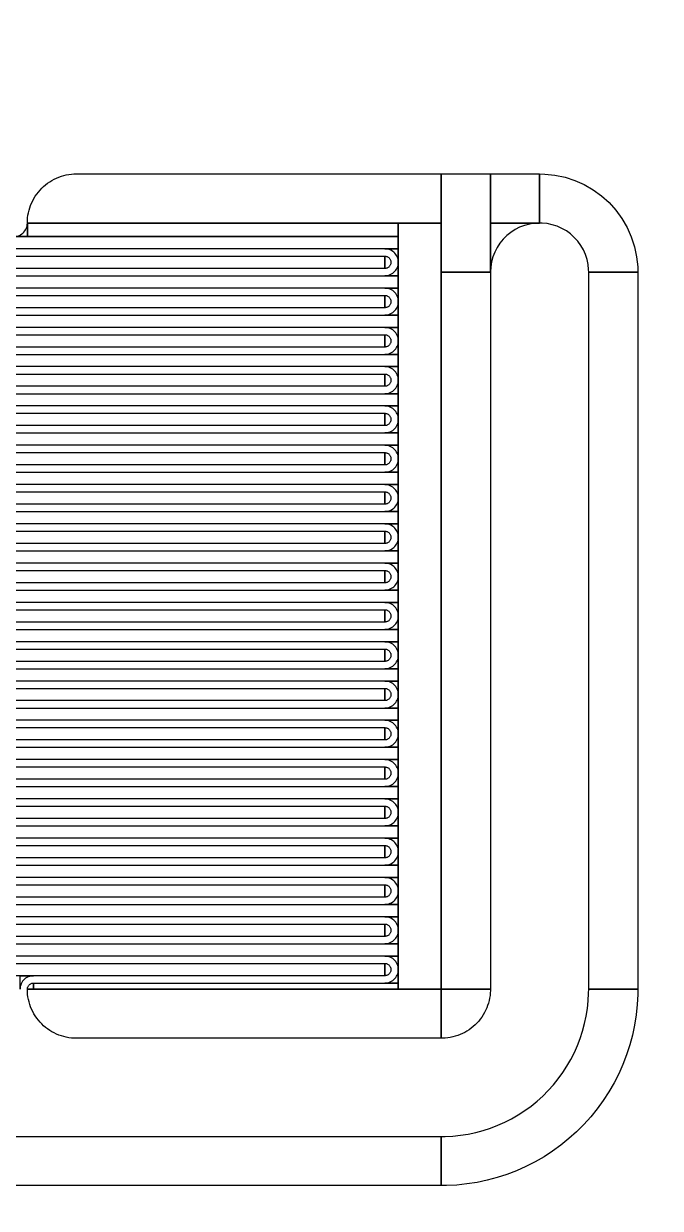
# Model space of a CAD drawing. Extents: x -50000 to 50000, y -50000 to 50000.
# Drawn here: x -12300 to -12040.9, y -39378.2 to -38895.8 of the extents above; entities that cross this region are included whole.
import ezdxf

# ---------------------------------------------------------------- set-up
doc = ezdxf.new("R2010")
doc.units = 0
doc.layers.add('FRAME', color=14, linetype='CONTINUOUS')
doc.layers.add('XOR4', color=17, linetype='CONTINUOUS')

# ---------------------------------------------------------------- blocks, each defined once
blk = doc.blocks.new('CHIP_RESONATOR')
at = {"layer": 'XOR4'}
for points in [[(2001.5, 4123), (2001.527, 4124.047), (2001.61, 4125.091), (2001.746, 4126.129), (2001.937, 4127.158), (2002.181, 4128.176), (2002.479, 4129.18), (2002.828, 4130.167), (2003.229, 4131.135), (2003.68, 4132.08), (2004.179, 4133), (2004.727, 4133.893), (2005.32, 4134.756), (2005.957, 4135.586), (2006.637, 4136.383), (2007.358, 4137.142), (2008.117, 4137.863), (2008.914, 4138.543), (2009.744, 4139.18), (2010.607, 4139.773), (2011.5, 4140.321), (2012.42, 4140.82), (2013.365, 4141.271), (2014.333, 4141.672), (2015.32, 4142.021), (2016.324, 4142.319), (2017.342, 4142.563), (2018.371, 4142.754), (2019.409, 4142.89), (2020.453, 4142.973), (2021.5, 4143), (2170, 4143), (2170, 4123)], [(2170, 4103), (2170, 4143), (2190, 4143), (2190, 4103)], [(2190, 4123), (2190, 4143), (2210, 4143), (2210, 4123)], [(2230, 4103), (2229.973, 4104.047), (2229.754, 4106.129), (2229.319, 4108.176), (2228.672, 4110.167), (2227.82, 4112.08), (2226.773, 4113.893), (2225.543, 4115.586), (2224.142, 4117.142), (2222.586, 4118.543), (2220.893, 4119.773), (2219.08, 4120.82), (2217.167, 4121.672), (2215.176, 4122.319), (2213.129, 4122.754), (2211.047, 4122.973), (2210, 4123), (2210, 4143), (2212.093, 4142.945), (2216.257, 4142.508), (2220.353, 4141.637), (2224.335, 4140.343), (2228.16, 4138.64), (2231.786, 4136.547), (2235.173, 4134.086), (2238.284, 4131.284), (2241.086, 4128.173), (2243.547, 4124.786), (2245.64, 4121.16), (2247.343, 4117.335), (2248.637, 4113.353), (2249.508, 4109.257), (2249.945, 4105.093), (2250, 4103)], [(1996, 4117.5), (1996.575, 4117.53), (1997.144, 4117.62), (1997.7, 4117.769), (1998.237, 4117.975), (1998.75, 4118.237), (1999.233, 4118.55), (1999.68, 4118.913), (2000.087, 4119.32), (2000.45, 4119.767), (2000.763, 4120.25), (2001.025, 4120.763), (2001.231, 4121.3), (2001.38, 4121.856), (2001.47, 4122.425), (2001.5, 4123), (2001.5, 4117.5)], [(2001.5, 4117.5), (2001.5, 4123), (2152.5, 4123), (2152.5, 4117.5)], [(2152.5, 3811), (2152.5, 4123), (2170, 4123), (2170, 3811)], [(2190, 4103), (2190, 4123), (2210, 4123), (2207.909, 4122.89), (2205.842, 4122.563), (2203.82, 4122.021), (2201.865, 4121.271), (2200, 4120.321), (2198.244, 4119.18), (2196.617, 4117.863), (2195.137, 4116.383), (2193.82, 4114.756), (2192.679, 4113), (2191.729, 4111.135), (2190.979, 4109.18), (2190.437, 4107.158), (2190.11, 4105.091)], [(1853, 4112.5), (1853, 4117.5), (2152.5, 4117.5), (2152.5, 4112.5)], [(2152.5, 4107), (2152.47, 4107.575), (2152.38, 4108.144), (2152.231, 4108.7), (2152.025, 4109.237), (2151.763, 4109.75), (2151.45, 4110.233), (2151.087, 4110.68), (2150.68, 4111.087), (2150.233, 4111.45), (2149.75, 4111.763), (2149.237, 4112.025), (2148.7, 4112.231), (2148.144, 4112.38), (2147.575, 4112.47), (2147, 4112.5), (2152.5, 4112.5)], [(1847.5, 4104.5), (1847.5, 4109.5), (2147, 4109.5), (2147, 4104.5)], [(2147, 4104.5), (2147, 4109.5), (2147.131, 4109.497), (2147.391, 4109.469), (2147.647, 4109.415), (2147.896, 4109.334), (2148.135, 4109.228), (2148.362, 4109.097), (2148.573, 4108.943), (2148.768, 4108.768), (2148.943, 4108.573), (2149.097, 4108.362), (2149.228, 4108.135), (2149.334, 4107.896), (2149.415, 4107.647), (2149.469, 4107.391), (2149.497, 4107.131), (2149.497, 4106.869), (2149.469, 4106.609), (2149.415, 4106.353), (2149.334, 4106.104), (2149.228, 4105.865), (2149.097, 4105.638), (2148.943, 4105.427), (2148.768, 4105.232), (2148.573, 4105.057), (2148.362, 4104.903), (2148.135, 4104.772), (2147.896, 4104.666), (2147.647, 4104.585), (2147.391, 4104.531), (2147.131, 4104.503)], [(2147, 4101.5), (2147.575, 4101.53), (2148.144, 4101.62), (2148.7, 4101.769), (2149.237, 4101.975), (2149.75, 4102.237), (2150.233, 4102.55), (2150.68, 4102.913), (2151.087, 4103.32), (2151.45, 4103.767), (2151.763, 4104.25), (2152.025, 4104.763), (2152.231, 4105.3), (2152.38, 4105.856), (2152.47, 4106.425), (2152.5, 4107), (2152.5, 4101.5)], [(1853, 4096.5), (1853, 4101.5), (2152.5, 4101.5), (2152.5, 4096.5)], [(2170, 3811), (2170, 4103), (2190, 4103), (2190, 3811)], [(2230, 3811), (2230, 4103), (2250, 4103), (2250, 3811)], [(2152.5, 4091), (2152.47, 4091.575), (2152.38, 4092.144), (2152.231, 4092.7), (2152.025, 4093.237), (2151.763, 4093.75), (2151.45, 4094.233), (2151.087, 4094.68), (2150.68, 4095.087), (2150.233, 4095.45), (2149.75, 4095.763), (2149.237, 4096.025), (2148.7, 4096.231), (2148.144, 4096.38), (2147.575, 4096.47), (2147, 4096.5), (2152.5, 4096.5)], [(1847.5, 4088.5), (1847.5, 4093.5), (2147, 4093.5), (2147, 4088.5)], [(2147, 4088.5), (2147, 4093.5), (2147.131, 4093.497), (2147.391, 4093.469), (2147.647, 4093.415), (2147.896, 4093.334), (2148.135, 4093.228), (2148.362, 4093.097), (2148.573, 4092.943), (2148.768, 4092.768), (2148.943, 4092.573), (2149.097, 4092.362), (2149.228, 4092.135), (2149.334, 4091.896), (2149.415, 4091.647), (2149.469, 4091.391), (2149.497, 4091.131), (2149.497, 4090.869), (2149.469, 4090.609), (2149.415, 4090.353), (2149.334, 4090.104), (2149.228, 4089.865), (2149.097, 4089.638), (2148.943, 4089.427), (2148.768, 4089.232), (2148.573, 4089.057), (2148.362, 4088.903), (2148.135, 4088.772), (2147.896, 4088.666), (2147.647, 4088.585), (2147.391, 4088.531), (2147.131, 4088.503)], [(2147, 4085.5), (2147.575, 4085.53), (2148.144, 4085.62), (2148.7, 4085.769), (2149.237, 4085.975), (2149.75, 4086.237), (2150.233, 4086.55), (2150.68, 4086.913), (2151.087, 4087.32), (2151.45, 4087.767), (2151.763, 4088.25), (2152.025, 4088.763), (2152.231, 4089.3), (2152.38, 4089.856), (2152.47, 4090.425), (2152.5, 4091), (2152.5, 4085.5)], [(1853, 4080.5), (1853, 4085.5), (2152.5, 4085.5), (2152.5, 4080.5)], [(1847.5, 4072.5), (1847.5, 4077.5), (2147, 4077.5), (2147, 4072.5)], [(2152.5, 4075), (2152.47, 4075.575), (2152.38, 4076.144), (2152.231, 4076.7), (2152.025, 4077.237), (2151.763, 4077.75), (2151.45, 4078.233), (2151.087, 4078.68), (2150.68, 4079.087), (2150.233, 4079.45), (2149.75, 4079.763), (2149.237, 4080.025), (2148.7, 4080.231), (2148.144, 4080.38), (2147.575, 4080.47), (2147, 4080.5), (2152.5, 4080.5)], [(2147, 4072.5), (2147, 4077.5), (2147.131, 4077.497), (2147.391, 4077.469), (2147.647, 4077.415), (2147.896, 4077.334), (2148.135, 4077.228), (2148.362, 4077.097), (2148.573, 4076.943), (2148.768, 4076.768), (2148.943, 4076.573), (2149.097, 4076.362), (2149.228, 4076.135), (2149.334, 4075.896), (2149.415, 4075.647), (2149.469, 4075.391), (2149.497, 4075.131), (2149.497, 4074.869), (2149.469, 4074.609), (2149.415, 4074.353), (2149.334, 4074.104), (2149.228, 4073.865), (2149.097, 4073.638), (2148.943, 4073.427), (2148.768, 4073.232), (2148.573, 4073.057), (2148.362, 4072.903), (2148.135, 4072.772), (2147.896, 4072.666), (2147.647, 4072.585), (2147.391, 4072.531), (2147.131, 4072.503)], [(2147, 4069.5), (2147.575, 4069.53), (2148.144, 4069.62), (2148.7, 4069.769), (2149.237, 4069.975), (2149.75, 4070.237), (2150.233, 4070.55), (2150.68, 4070.913), (2151.087, 4071.32), (2151.45, 4071.767), (2151.763, 4072.25), (2152.025, 4072.763), (2152.231, 4073.3), (2152.38, 4073.856), (2152.47, 4074.425), (2152.5, 4075), (2152.5, 4069.5)], [(1853, 4064.5), (1853, 4069.5), (2152.5, 4069.5), (2152.5, 4064.5)], [(2152.5, 4059), (2152.47, 4059.575), (2152.38, 4060.144), (2152.231, 4060.7), (2152.025, 4061.237), (2151.763, 4061.75), (2151.45, 4062.233), (2151.087, 4062.68), (2150.68, 4063.087), (2150.233, 4063.45), (2149.75, 4063.763), (2149.237, 4064.025), (2148.7, 4064.231), (2148.144, 4064.38), (2147.575, 4064.47), (2147, 4064.5), (2152.5, 4064.5)], [(1847.5, 4056.5), (1847.5, 4061.5), (2147, 4061.5), (2147, 4056.5)], [(2147, 4056.5), (2147, 4061.5), (2147.131, 4061.497), (2147.391, 4061.469), (2147.647, 4061.415), (2147.896, 4061.334), (2148.135, 4061.228), (2148.362, 4061.097), (2148.573, 4060.943), (2148.768, 4060.768), (2148.943, 4060.573), (2149.097, 4060.362), (2149.228, 4060.135), (2149.334, 4059.896), (2149.415, 4059.647), (2149.469, 4059.391), (2149.497, 4059.131), (2149.497, 4058.869), (2149.469, 4058.609), (2149.415, 4058.353), (2149.334, 4058.104), (2149.228, 4057.865), (2149.097, 4057.638), (2148.943, 4057.427), (2148.768, 4057.232), (2148.573, 4057.057), (2148.362, 4056.903), (2148.135, 4056.772), (2147.896, 4056.666), (2147.647, 4056.585), (2147.391, 4056.531), (2147.131, 4056.503)], [(2147, 4053.5), (2147.575, 4053.53), (2148.144, 4053.62), (2148.7, 4053.769), (2149.237, 4053.975), (2149.75, 4054.237), (2150.233, 4054.55), (2150.68, 4054.913), (2151.087, 4055.32), (2151.45, 4055.767), (2151.763, 4056.25), (2152.025, 4056.763), (2152.231, 4057.3), (2152.38, 4057.856), (2152.47, 4058.425), (2152.5, 4059), (2152.5, 4053.5)], [(1853, 4048.5), (1853, 4053.5), (2152.5, 4053.5), (2152.5, 4048.5)], [(2152.5, 4043), (2152.47, 4043.575), (2152.38, 4044.144), (2152.231, 4044.7), (2152.025, 4045.237), (2151.763, 4045.75), (2151.45, 4046.233), (2151.087, 4046.68), (2150.68, 4047.087), (2150.233, 4047.45), (2149.75, 4047.763), (2149.237, 4048.025), (2148.7, 4048.231), (2148.144, 4048.38), (2147.575, 4048.47), (2147, 4048.5), (2152.5, 4048.5)], [(1847.5, 4040.5), (1847.5, 4045.5), (2147, 4045.5), (2147, 4040.5)], [(2147, 4040.5), (2147, 4045.5), (2147.131, 4045.497), (2147.391, 4045.469), (2147.647, 4045.415), (2147.896, 4045.334), (2148.135, 4045.228), (2148.362, 4045.097), (2148.573, 4044.943), (2148.768, 4044.768), (2148.943, 4044.573), (2149.097, 4044.362), (2149.228, 4044.135), (2149.334, 4043.896), (2149.415, 4043.647), (2149.469, 4043.391), (2149.497, 4043.131), (2149.497, 4042.869), (2149.469, 4042.609), (2149.415, 4042.353), (2149.334, 4042.104), (2149.228, 4041.865), (2149.097, 4041.638), (2148.943, 4041.427), (2148.768, 4041.232), (2148.573, 4041.057), (2148.362, 4040.903), (2148.135, 4040.772), (2147.896, 4040.666), (2147.647, 4040.585), (2147.391, 4040.531), (2147.131, 4040.503)], [(2147, 4037.5), (2147.575, 4037.53), (2148.144, 4037.62), (2148.7, 4037.769), (2149.237, 4037.975), (2149.75, 4038.237), (2150.233, 4038.55), (2150.68, 4038.913), (2151.087, 4039.32), (2151.45, 4039.767), (2151.763, 4040.25), (2152.025, 4040.763), (2152.231, 4041.3), (2152.38, 4041.856), (2152.47, 4042.425), (2152.5, 4043), (2152.5, 4037.5)], [(1853, 4032.5), (1853, 4037.5), (2152.5, 4037.5), (2152.5, 4032.5)], [(1847.5, 4024.5), (1847.5, 4029.5), (2147, 4029.5), (2147, 4024.5)], [(2152.5, 4027), (2152.47, 4027.575), (2152.38, 4028.144), (2152.231, 4028.7), (2152.025, 4029.237), (2151.763, 4029.75), (2151.45, 4030.233), (2151.087, 4030.68), (2150.68, 4031.087), (2150.233, 4031.45), (2149.75, 4031.763), (2149.237, 4032.025), (2148.7, 4032.231), (2148.144, 4032.38), (2147.575, 4032.47), (2147, 4032.5), (2152.5, 4032.5)], [(2147, 4024.5), (2147, 4029.5), (2147.131, 4029.497), (2147.391, 4029.469), (2147.647, 4029.415), (2147.896, 4029.334), (2148.135, 4029.228), (2148.362, 4029.097), (2148.573, 4028.943), (2148.768, 4028.768), (2148.943, 4028.573), (2149.097, 4028.362), (2149.228, 4028.135), (2149.334, 4027.896), (2149.415, 4027.647), (2149.469, 4027.391), (2149.497, 4027.131), (2149.497, 4026.869), (2149.469, 4026.609), (2149.415, 4026.353), (2149.334, 4026.104), (2149.228, 4025.865), (2149.097, 4025.638), (2148.943, 4025.427), (2148.768, 4025.232), (2148.573, 4025.057), (2148.362, 4024.903), (2148.135, 4024.772), (2147.896, 4024.666), (2147.647, 4024.585), (2147.391, 4024.531), (2147.131, 4024.503)], [(2147, 4021.5), (2147.575, 4021.53), (2148.144, 4021.62), (2148.7, 4021.769), (2149.237, 4021.975), (2149.75, 4022.237), (2150.233, 4022.55), (2150.68, 4022.913), (2151.087, 4023.32), (2151.45, 4023.767), (2151.763, 4024.25), (2152.025, 4024.763), (2152.231, 4025.3), (2152.38, 4025.856), (2152.47, 4026.425), (2152.5, 4027), (2152.5, 4021.5)], [(1853, 4016.5), (1853, 4021.5), (2152.5, 4021.5), (2152.5, 4016.5)], [(1847.5, 4008.5), (1847.5, 4013.5), (2147, 4013.5), (2147, 4008.5)], [(2152.5, 4011), (2152.47, 4011.575), (2152.38, 4012.144), (2152.231, 4012.7), (2152.025, 4013.237), (2151.763, 4013.75), (2151.45, 4014.233), (2151.087, 4014.68), (2150.68, 4015.087), (2150.233, 4015.45), (2149.75, 4015.763), (2149.237, 4016.025), (2148.7, 4016.231), (2148.144, 4016.38), (2147.575, 4016.47), (2147, 4016.5), (2152.5, 4016.5)], [(2147, 4008.5), (2147, 4013.5), (2147.131, 4013.497), (2147.391, 4013.469), (2147.647, 4013.415), (2147.896, 4013.334), (2148.135, 4013.228), (2148.362, 4013.097), (2148.573, 4012.943), (2148.768, 4012.768), (2148.943, 4012.573), (2149.097, 4012.362), (2149.228, 4012.135), (2149.334, 4011.896), (2149.415, 4011.647), (2149.469, 4011.391), (2149.497, 4011.131), (2149.497, 4010.869), (2149.469, 4010.609), (2149.415, 4010.353), (2149.334, 4010.104), (2149.228, 4009.865), (2149.097, 4009.638), (2148.943, 4009.427), (2148.768, 4009.232), (2148.573, 4009.057), (2148.362, 4008.903), (2148.135, 4008.772), (2147.896, 4008.666), (2147.647, 4008.585), (2147.391, 4008.531), (2147.131, 4008.503)], [(2147, 4005.5), (2147.575, 4005.53), (2148.144, 4005.62), (2148.7, 4005.769), (2149.237, 4005.975), (2149.75, 4006.237), (2150.233, 4006.55), (2150.68, 4006.913), (2151.087, 4007.32), (2151.45, 4007.767), (2151.763, 4008.25), (2152.025, 4008.763), (2152.231, 4009.3), (2152.38, 4009.856), (2152.47, 4010.425), (2152.5, 4011), (2152.5, 4005.5)], [(1853, 4000.5), (1853, 4005.5), (2152.5, 4005.5), (2152.5, 4000.5)], [(2152.5, 3995), (2152.47, 3995.575), (2152.38, 3996.144), (2152.231, 3996.7), (2152.025, 3997.237), (2151.763, 3997.75), (2151.45, 3998.233), (2151.087, 3998.68), (2150.68, 3999.087), (2150.233, 3999.45), (2149.75, 3999.763), (2149.237, 4000.025), (2148.7, 4000.231), (2148.144, 4000.38), (2147.575, 4000.47), (2147, 4000.5), (2152.5, 4000.5)], [(1847.5, 3992.5), (1847.5, 3997.5), (2147, 3997.5), (2147, 3992.5)], [(2147, 3992.5), (2147, 3997.5), (2147.131, 3997.497), (2147.391, 3997.469), (2147.647, 3997.415), (2147.896, 3997.334), (2148.135, 3997.228), (2148.362, 3997.097), (2148.573, 3996.943), (2148.768, 3996.768), (2148.943, 3996.573), (2149.097, 3996.362), (2149.228, 3996.135), (2149.334, 3995.896), (2149.415, 3995.647), (2149.469, 3995.391), (2149.497, 3995.131), (2149.497, 3994.869), (2149.469, 3994.609), (2149.415, 3994.353), (2149.334, 3994.104), (2149.228, 3993.865), (2149.097, 3993.638), (2148.943, 3993.427), (2148.768, 3993.232), (2148.573, 3993.057), (2148.362, 3992.903), (2148.135, 3992.772), (2147.896, 3992.666), (2147.647, 3992.585), (2147.391, 3992.531), (2147.131, 3992.503)], [(2147, 3989.5), (2147.575, 3989.53), (2148.144, 3989.62), (2148.7, 3989.769), (2149.237, 3989.975), (2149.75, 3990.237), (2150.233, 3990.55), (2150.68, 3990.913), (2151.087, 3991.32), (2151.45, 3991.767), (2151.763, 3992.25), (2152.025, 3992.763), (2152.231, 3993.3), (2152.38, 3993.856), (2152.47, 3994.425), (2152.5, 3995), (2152.5, 3989.5)], [(1853, 3984.5), (1853, 3989.5), (2152.5, 3989.5), (2152.5, 3984.5)], [(2152.5, 3979), (2152.47, 3979.575), (2152.38, 3980.144), (2152.231, 3980.7), (2152.025, 3981.237), (2151.763, 3981.75), (2151.45, 3982.233), (2151.087, 3982.68), (2150.68, 3983.087), (2150.233, 3983.45), (2149.75, 3983.763), (2149.237, 3984.025), (2148.7, 3984.231), (2148.144, 3984.38), (2147.575, 3984.47), (2147, 3984.5), (2152.5, 3984.5)], [(1847.5, 3976.5), (1847.5, 3981.5), (2147, 3981.5), (2147, 3976.5)], [(2147, 3976.5), (2147, 3981.5), (2147.131, 3981.497), (2147.391, 3981.469), (2147.647, 3981.415), (2147.896, 3981.334), (2148.135, 3981.228), (2148.362, 3981.097), (2148.573, 3980.943), (2148.768, 3980.768), (2148.943, 3980.573), (2149.097, 3980.362), (2149.228, 3980.135), (2149.334, 3979.896), (2149.415, 3979.647), (2149.469, 3979.391), (2149.497, 3979.131), (2149.497, 3978.869), (2149.469, 3978.609), (2149.415, 3978.353), (2149.334, 3978.104), (2149.228, 3977.865), (2149.097, 3977.638), (2148.943, 3977.427), (2148.768, 3977.232), (2148.573, 3977.057), (2148.362, 3976.903), (2148.135, 3976.772), (2147.896, 3976.666), (2147.647, 3976.585), (2147.391, 3976.531), (2147.131, 3976.503)], [(2147, 3973.5), (2147.575, 3973.53), (2148.144, 3973.62), (2148.7, 3973.769), (2149.237, 3973.975), (2149.75, 3974.237), (2150.233, 3974.55), (2150.68, 3974.913), (2151.087, 3975.32), (2151.45, 3975.767), (2151.763, 3976.25), (2152.025, 3976.763), (2152.231, 3977.3), (2152.38, 3977.856), (2152.47, 3978.425), (2152.5, 3979), (2152.5, 3973.5)], [(1853, 3968.5), (1853, 3973.5), (2152.5, 3973.5), (2152.5, 3968.5)], [(1847.5, 3960.5), (1847.5, 3965.5), (2147, 3965.5), (2147, 3960.5)], [(2152.5, 3963), (2152.47, 3963.575), (2152.38, 3964.144), (2152.231, 3964.7), (2152.025, 3965.237), (2151.763, 3965.75), (2151.45, 3966.233), (2151.087, 3966.68), (2150.68, 3967.087), (2150.233, 3967.45), (2149.75, 3967.763), (2149.237, 3968.025), (2148.7, 3968.231), (2148.144, 3968.38), (2147.575, 3968.47), (2147, 3968.5), (2152.5, 3968.5)], [(2147, 3960.5), (2147, 3965.5), (2147.131, 3965.497), (2147.391, 3965.469), (2147.647, 3965.415), (2147.896, 3965.334), (2148.135, 3965.228), (2148.362, 3965.097), (2148.573, 3964.943), (2148.768, 3964.768), (2148.943, 3964.573), (2149.097, 3964.362), (2149.228, 3964.135), (2149.334, 3963.896), (2149.415, 3963.647), (2149.469, 3963.391), (2149.497, 3963.131), (2149.497, 3962.869), (2149.469, 3962.609), (2149.415, 3962.353), (2149.334, 3962.104), (2149.228, 3961.865), (2149.097, 3961.638), (2148.943, 3961.427), (2148.768, 3961.232), (2148.573, 3961.057), (2148.362, 3960.903), (2148.135, 3960.772), (2147.896, 3960.666), (2147.647, 3960.585), (2147.391, 3960.531), (2147.131, 3960.503)], [(2147, 3957.5), (2147.575, 3957.53), (2148.144, 3957.62), (2148.7, 3957.769), (2149.237, 3957.975), (2149.75, 3958.237), (2150.233, 3958.55), (2150.68, 3958.913), (2151.087, 3959.32), (2151.45, 3959.767), (2151.763, 3960.25), (2152.025, 3960.763), (2152.231, 3961.3), (2152.38, 3961.856), (2152.47, 3962.425), (2152.5, 3963), (2152.5, 3957.5)], [(1853, 3952.5), (1853, 3957.5), (2152.5, 3957.5), (2152.5, 3952.5)], [(2152.5, 3947), (2152.47, 3947.575), (2152.38, 3948.144), (2152.231, 3948.7), (2152.025, 3949.237), (2151.763, 3949.75), (2151.45, 3950.233), (2151.087, 3950.68), (2150.68, 3951.087), (2150.233, 3951.45), (2149.75, 3951.763), (2149.237, 3952.025), (2148.7, 3952.231), (2148.144, 3952.38), (2147.575, 3952.47), (2147, 3952.5), (2152.5, 3952.5)], [(1847.5, 3944.5), (1847.5, 3949.5), (2147, 3949.5), (2147, 3944.5)], [(2147, 3944.5), (2147, 3949.5), (2147.131, 3949.497), (2147.391, 3949.469), (2147.647, 3949.415), (2147.896, 3949.334), (2148.135, 3949.228), (2148.362, 3949.097), (2148.573, 3948.943), (2148.768, 3948.768), (2148.943, 3948.573), (2149.097, 3948.362), (2149.228, 3948.135), (2149.334, 3947.896), (2149.415, 3947.647), (2149.469, 3947.391), (2149.497, 3947.131), (2149.497, 3946.869), (2149.469, 3946.609), (2149.415, 3946.353), (2149.334, 3946.104), (2149.228, 3945.865), (2149.097, 3945.638), (2148.943, 3945.427), (2148.768, 3945.232), (2148.573, 3945.057), (2148.362, 3944.903), (2148.135, 3944.772), (2147.896, 3944.666), (2147.647, 3944.585), (2147.391, 3944.531), (2147.131, 3944.503)], [(2147, 3941.5), (2147.575, 3941.53), (2148.144, 3941.62), (2148.7, 3941.769), (2149.237, 3941.975), (2149.75, 3942.237), (2150.233, 3942.55), (2150.68, 3942.913), (2151.087, 3943.32), (2151.45, 3943.767), (2151.763, 3944.25), (2152.025, 3944.763), (2152.231, 3945.3), (2152.38, 3945.856), (2152.47, 3946.425), (2152.5, 3947), (2152.5, 3941.5)], [(1853, 3936.5), (1853, 3941.5), (2152.5, 3941.5), (2152.5, 3936.5)], [(2152.5, 3931), (2152.47, 3931.575), (2152.38, 3932.144), (2152.231, 3932.7), (2152.025, 3933.237), (2151.763, 3933.75), (2151.45, 3934.233), (2151.087, 3934.68), (2150.68, 3935.087), (2150.233, 3935.45), (2149.75, 3935.763), (2149.237, 3936.025), (2148.7, 3936.231), (2148.144, 3936.38), (2147.575, 3936.47), (2147, 3936.5), (2152.5, 3936.5)], [(1847.5, 3928.5), (1847.5, 3933.5), (2147, 3933.5), (2147, 3928.5)], [(2147, 3928.5), (2147, 3933.5), (2147.131, 3933.497), (2147.391, 3933.469), (2147.647, 3933.415), (2147.896, 3933.334), (2148.135, 3933.228), (2148.362, 3933.097), (2148.573, 3932.943), (2148.768, 3932.768), (2148.943, 3932.573), (2149.097, 3932.362), (2149.228, 3932.135), (2149.334, 3931.896), (2149.415, 3931.647), (2149.469, 3931.391), (2149.497, 3931.131), (2149.497, 3930.869), (2149.469, 3930.609), (2149.415, 3930.353), (2149.334, 3930.104), (2149.228, 3929.865), (2149.097, 3929.638), (2148.943, 3929.427), (2148.768, 3929.232), (2148.573, 3929.057), (2148.362, 3928.903), (2148.135, 3928.772), (2147.896, 3928.666), (2147.647, 3928.585), (2147.391, 3928.531), (2147.131, 3928.503)], [(2147, 3925.5), (2147.575, 3925.53), (2148.144, 3925.62), (2148.7, 3925.769), (2149.237, 3925.975), (2149.75, 3926.237), (2150.233, 3926.55), (2150.68, 3926.913), (2151.087, 3927.32), (2151.45, 3927.767), (2151.763, 3928.25), (2152.025, 3928.763), (2152.231, 3929.3), (2152.38, 3929.856), (2152.47, 3930.425), (2152.5, 3931), (2152.5, 3925.5)], [(1853, 3920.5), (1853, 3925.5), (2152.5, 3925.5), (2152.5, 3920.5)], [(1847.5, 3912.5), (1847.5, 3917.5), (2147, 3917.5), (2147, 3912.5)], [(2152.5, 3915), (2152.47, 3915.575), (2152.38, 3916.144), (2152.231, 3916.7), (2152.025, 3917.237), (2151.763, 3917.75), (2151.45, 3918.233), (2151.087, 3918.68), (2150.68, 3919.087), (2150.233, 3919.45), (2149.75, 3919.763), (2149.237, 3920.025), (2148.7, 3920.231), (2148.144, 3920.38), (2147.575, 3920.47), (2147, 3920.5), (2152.5, 3920.5)], [(2147, 3912.5), (2147, 3917.5), (2147.131, 3917.497), (2147.391, 3917.469), (2147.647, 3917.415), (2147.896, 3917.334), (2148.135, 3917.228), (2148.362, 3917.097), (2148.573, 3916.943), (2148.768, 3916.768), (2148.943, 3916.573), (2149.097, 3916.362), (2149.228, 3916.135), (2149.334, 3915.896), (2149.415, 3915.647), (2149.469, 3915.391), (2149.497, 3915.131), (2149.497, 3914.869), (2149.469, 3914.609), (2149.415, 3914.353), (2149.334, 3914.104), (2149.228, 3913.865), (2149.097, 3913.638), (2148.943, 3913.427), (2148.768, 3913.232), (2148.573, 3913.057), (2148.362, 3912.903), (2148.135, 3912.772), (2147.896, 3912.666), (2147.647, 3912.585), (2147.391, 3912.531), (2147.131, 3912.503)], [(2147, 3909.5), (2147.575, 3909.53), (2148.144, 3909.62), (2148.7, 3909.769), (2149.237, 3909.975), (2149.75, 3910.237), (2150.233, 3910.55), (2150.68, 3910.913), (2151.087, 3911.32), (2151.45, 3911.767), (2151.763, 3912.25), (2152.025, 3912.763), (2152.231, 3913.3), (2152.38, 3913.856), (2152.47, 3914.425), (2152.5, 3915), (2152.5, 3909.5)], [(1853, 3904.5), (1853, 3909.5), (2152.5, 3909.5), (2152.5, 3904.5)], [(2152.5, 3899), (2152.47, 3899.575), (2152.38, 3900.144), (2152.231, 3900.7), (2152.025, 3901.237), (2151.763, 3901.75), (2151.45, 3902.233), (2151.087, 3902.68), (2150.68, 3903.087), (2150.233, 3903.45), (2149.75, 3903.763), (2149.237, 3904.025), (2148.7, 3904.231), (2148.144, 3904.38), (2147.575, 3904.47), (2147, 3904.5), (2152.5, 3904.5)], [(1847.5, 3896.5), (1847.5, 3901.5), (2147, 3901.5), (2147, 3896.5)], [(2147, 3896.5), (2147, 3901.5), (2147.131, 3901.497), (2147.391, 3901.469), (2147.647, 3901.415), (2147.896, 3901.334), (2148.135, 3901.228), (2148.362, 3901.097), (2148.573, 3900.943), (2148.768, 3900.768), (2148.943, 3900.573), (2149.097, 3900.362), (2149.228, 3900.135), (2149.334, 3899.896), (2149.415, 3899.647), (2149.469, 3899.391), (2149.497, 3899.131), (2149.497, 3898.869), (2149.469, 3898.609), (2149.415, 3898.353), (2149.334, 3898.104), (2149.228, 3897.865), (2149.097, 3897.638), (2148.943, 3897.427), (2148.768, 3897.232), (2148.573, 3897.057), (2148.362, 3896.903), (2148.135, 3896.772), (2147.896, 3896.666), (2147.647, 3896.585), (2147.391, 3896.531), (2147.131, 3896.503)], [(2147, 3893.5), (2147.575, 3893.53), (2148.144, 3893.62), (2148.7, 3893.769), (2149.237, 3893.975), (2149.75, 3894.237), (2150.233, 3894.55), (2150.68, 3894.913), (2151.087, 3895.32), (2151.45, 3895.767), (2151.763, 3896.25), (2152.025, 3896.763), (2152.231, 3897.3), (2152.38, 3897.856), (2152.47, 3898.425), (2152.5, 3899), (2152.5, 3893.5)], [(1853, 3888.5), (1853, 3893.5), (2152.5, 3893.5), (2152.5, 3888.5)], [(2152.5, 3883), (2152.47, 3883.575), (2152.38, 3884.144), (2152.231, 3884.7), (2152.025, 3885.237), (2151.763, 3885.75), (2151.45, 3886.233), (2151.087, 3886.68), (2150.68, 3887.087), (2150.233, 3887.45), (2149.75, 3887.763), (2149.237, 3888.025), (2148.7, 3888.231), (2148.144, 3888.38), (2147.575, 3888.47), (2147, 3888.5), (2152.5, 3888.5)], [(1847.5, 3880.5), (1847.5, 3885.5), (2147, 3885.5), (2147, 3880.5)], [(2147, 3880.5), (2147, 3885.5), (2147.131, 3885.497), (2147.391, 3885.469), (2147.647, 3885.415), (2147.896, 3885.334), (2148.135, 3885.228), (2148.362, 3885.097), (2148.573, 3884.943), (2148.768, 3884.768), (2148.943, 3884.573), (2149.097, 3884.362), (2149.228, 3884.135), (2149.334, 3883.896), (2149.415, 3883.647), (2149.469, 3883.391), (2149.497, 3883.131), (2149.497, 3882.869), (2149.469, 3882.609), (2149.415, 3882.353), (2149.334, 3882.104), (2149.228, 3881.865), (2149.097, 3881.638), (2148.943, 3881.427), (2148.768, 3881.232), (2148.573, 3881.057), (2148.362, 3880.903), (2148.135, 3880.772), (2147.896, 3880.666), (2147.647, 3880.585), (2147.391, 3880.531), (2147.131, 3880.503)], [(2147, 3877.5), (2147.575, 3877.53), (2148.144, 3877.62), (2148.7, 3877.769), (2149.237, 3877.975), (2149.75, 3878.237), (2150.233, 3878.55), (2150.68, 3878.913), (2151.087, 3879.32), (2151.45, 3879.767), (2151.763, 3880.25), (2152.025, 3880.763), (2152.231, 3881.3), (2152.38, 3881.856), (2152.47, 3882.425), (2152.5, 3883), (2152.5, 3877.5)], [(1853, 3872.5), (1853, 3877.5), (2152.5, 3877.5), (2152.5, 3872.5)], [(1847.5, 3864.5), (1847.5, 3869.5), (2147, 3869.5), (2147, 3864.5)], [(2152.5, 3867), (2152.47, 3867.575), (2152.38, 3868.144), (2152.231, 3868.7), (2152.025, 3869.237), (2151.763, 3869.75), (2151.45, 3870.233), (2151.087, 3870.68), (2150.68, 3871.087), (2150.233, 3871.45), (2149.75, 3871.763), (2149.237, 3872.025), (2148.7, 3872.231), (2148.144, 3872.38), (2147.575, 3872.47), (2147, 3872.5), (2152.5, 3872.5)], [(2147, 3864.5), (2147, 3869.5), (2147.131, 3869.497), (2147.391, 3869.469), (2147.647, 3869.415), (2147.896, 3869.334), (2148.135, 3869.228), (2148.362, 3869.097), (2148.573, 3868.943), (2148.768, 3868.768), (2148.943, 3868.573), (2149.097, 3868.362), (2149.228, 3868.135), (2149.334, 3867.896), (2149.415, 3867.647), (2149.469, 3867.391), (2149.497, 3867.131), (2149.497, 3866.869), (2149.469, 3866.609), (2149.415, 3866.353), (2149.334, 3866.104), (2149.228, 3865.865), (2149.097, 3865.638), (2148.943, 3865.427), (2148.768, 3865.232), (2148.573, 3865.057), (2148.362, 3864.903), (2148.135, 3864.772), (2147.896, 3864.666), (2147.647, 3864.585), (2147.391, 3864.531), (2147.131, 3864.503)], [(2147, 3861.5), (2147.575, 3861.53), (2148.144, 3861.62), (2148.7, 3861.769), (2149.237, 3861.975), (2149.75, 3862.237), (2150.233, 3862.55), (2150.68, 3862.913), (2151.087, 3863.32), (2151.45, 3863.767), (2151.763, 3864.25), (2152.025, 3864.763), (2152.231, 3865.3), (2152.38, 3865.856), (2152.47, 3866.425), (2152.5, 3867), (2152.5, 3861.5)], [(1853, 3856.5), (1853, 3861.5), (2152.5, 3861.5), (2152.5, 3856.5)], [(2152.5, 3851), (2152.47, 3851.575), (2152.38, 3852.144), (2152.231, 3852.7), (2152.025, 3853.237), (2151.763, 3853.75), (2151.45, 3854.233), (2151.087, 3854.68), (2150.68, 3855.087), (2150.233, 3855.45), (2149.75, 3855.763), (2149.237, 3856.025), (2148.7, 3856.231), (2148.144, 3856.38), (2147.575, 3856.47), (2147, 3856.5), (2152.5, 3856.5)], [(1847.5, 3848.5), (1847.5, 3853.5), (2147, 3853.5), (2147, 3848.5)], [(2147, 3848.5), (2147, 3853.5), (2147.131, 3853.497), (2147.391, 3853.469), (2147.647, 3853.415), (2147.896, 3853.334), (2148.135, 3853.228), (2148.362, 3853.097), (2148.573, 3852.943), (2148.768, 3852.768), (2148.943, 3852.573), (2149.097, 3852.362), (2149.228, 3852.135), (2149.334, 3851.896), (2149.415, 3851.647), (2149.469, 3851.391), (2149.497, 3851.131), (2149.497, 3850.869), (2149.469, 3850.609), (2149.415, 3850.353), (2149.334, 3850.104), (2149.228, 3849.865), (2149.097, 3849.638), (2148.943, 3849.427), (2148.768, 3849.232), (2148.573, 3849.057), (2148.362, 3848.903), (2148.135, 3848.772), (2147.896, 3848.666), (2147.647, 3848.585), (2147.391, 3848.531), (2147.131, 3848.503)], [(2147, 3845.5), (2147.575, 3845.53), (2148.144, 3845.62), (2148.7, 3845.769), (2149.237, 3845.975), (2149.75, 3846.237), (2150.233, 3846.55), (2150.68, 3846.913), (2151.087, 3847.32), (2151.45, 3847.767), (2151.763, 3848.25), (2152.025, 3848.763), (2152.231, 3849.3), (2152.38, 3849.856), (2152.47, 3850.425), (2152.5, 3851), (2152.5, 3845.5)], [(1853, 3840.5), (1853, 3845.5), (2152.5, 3845.5), (2152.5, 3840.5)], [(2152.5, 3835), (2152.47, 3835.575), (2152.38, 3836.144), (2152.231, 3836.7), (2152.025, 3837.237), (2151.763, 3837.75), (2151.45, 3838.233), (2151.087, 3838.68), (2150.68, 3839.087), (2150.233, 3839.45), (2149.75, 3839.763), (2149.237, 3840.025), (2148.7, 3840.231), (2148.144, 3840.38), (2147.575, 3840.47), (2147, 3840.5), (2152.5, 3840.5)], [(1847.5, 3832.5), (1847.5, 3837.5), (2147, 3837.5), (2147, 3832.5)], [(2147, 3832.5), (2147, 3837.5), (2147.131, 3837.497), (2147.391, 3837.469), (2147.647, 3837.415), (2147.896, 3837.334), (2148.135, 3837.228), (2148.362, 3837.097), (2148.573, 3836.943), (2148.768, 3836.768), (2148.943, 3836.573), (2149.097, 3836.362), (2149.228, 3836.135), (2149.334, 3835.896), (2149.415, 3835.647), (2149.469, 3835.391), (2149.497, 3835.131), (2149.497, 3834.869), (2149.469, 3834.609), (2149.415, 3834.353), (2149.334, 3834.104), (2149.228, 3833.865), (2149.097, 3833.638), (2148.943, 3833.427), (2148.768, 3833.232), (2148.573, 3833.057), (2148.362, 3832.903), (2148.135, 3832.772), (2147.896, 3832.666), (2147.647, 3832.585), (2147.391, 3832.531), (2147.131, 3832.503)], [(2147, 3829.5), (2147.575, 3829.53), (2148.144, 3829.62), (2148.7, 3829.769), (2149.237, 3829.975), (2149.75, 3830.237), (2150.233, 3830.55), (2150.68, 3830.913), (2151.087, 3831.32), (2151.45, 3831.767), (2151.763, 3832.25), (2152.025, 3832.763), (2152.231, 3833.3), (2152.38, 3833.856), (2152.47, 3834.425), (2152.5, 3835), (2152.5, 3829.5)], [(1853, 3824.5), (1853, 3829.5), (2152.5, 3829.5), (2152.5, 3824.5)], [(1847.5, 3816.5), (1847.5, 3821.5), (2147, 3821.5), (2147, 3816.5)], [(2152.5, 3819), (2152.47, 3819.575), (2152.38, 3820.144), (2152.231, 3820.7), (2152.025, 3821.237), (2151.763, 3821.75), (2151.45, 3822.233), (2151.087, 3822.68), (2150.68, 3823.087), (2150.233, 3823.45), (2149.75, 3823.763), (2149.237, 3824.025), (2148.7, 3824.231), (2148.144, 3824.38), (2147.575, 3824.47), (2147, 3824.5), (2152.5, 3824.5)], [(2147, 3816.5), (2147, 3821.5), (2147.131, 3821.497), (2147.391, 3821.469), (2147.647, 3821.415), (2147.896, 3821.334), (2148.135, 3821.228), (2148.362, 3821.097), (2148.573, 3820.943), (2148.768, 3820.768), (2148.943, 3820.573), (2149.097, 3820.362), (2149.228, 3820.135), (2149.334, 3819.896), (2149.415, 3819.647), (2149.469, 3819.391), (2149.497, 3819.131), (2149.497, 3818.869), (2149.469, 3818.609), (2149.415, 3818.353), (2149.334, 3818.104), (2149.228, 3817.865), (2149.097, 3817.638), (2148.943, 3817.427), (2148.768, 3817.232), (2148.573, 3817.057), (2148.362, 3816.903), (2148.135, 3816.772), (2147.896, 3816.666), (2147.647, 3816.585), (2147.391, 3816.531), (2147.131, 3816.503)], [(1998.5, 3811), (1998.5, 3816.5), (2004, 3816.5), (2003.425, 3816.47), (2002.856, 3816.38), (2002.3, 3816.231), (2001.763, 3816.025), (2001.25, 3815.763), (2000.767, 3815.45), (2000.32, 3815.087), (1999.913, 3814.68), (1999.55, 3814.233), (1999.237, 3813.75), (1998.975, 3813.237), (1998.769, 3812.7), (1998.62, 3812.144), (1998.53, 3811.575)], [(2147, 3813.5), (2147.575, 3813.53), (2148.144, 3813.62), (2148.7, 3813.769), (2149.237, 3813.975), (2149.75, 3814.237), (2150.233, 3814.55), (2150.68, 3814.913), (2151.087, 3815.32), (2151.45, 3815.767), (2151.763, 3816.25), (2152.025, 3816.763), (2152.231, 3817.3), (2152.38, 3817.856), (2152.47, 3818.425), (2152.5, 3819), (2152.5, 3813.5)], [(2001.5, 3811), (2001.503, 3811.131), (2001.531, 3811.391), (2001.585, 3811.647), (2001.666, 3811.896), (2001.772, 3812.135), (2001.903, 3812.362), (2002.057, 3812.573), (2002.232, 3812.768), (2002.427, 3812.943), (2002.638, 3813.097), (2002.865, 3813.228), (2003.104, 3813.334), (2003.353, 3813.415), (2003.609, 3813.469), (2003.869, 3813.497), (2004, 3813.5), (2004, 3811)], [(2021.5, 3791), (2020.453, 3791.027), (2019.409, 3791.11), (2018.371, 3791.246), (2017.342, 3791.437), (2016.324, 3791.681), (2015.32, 3791.979), (2014.333, 3792.328), (2013.365, 3792.729), (2012.42, 3793.18), (2011.5, 3793.679), (2010.607, 3794.227), (2009.744, 3794.82), (2008.914, 3795.457), (2008.117, 3796.137), (2007.358, 3796.858), (2006.637, 3797.617), (2005.957, 3798.414), (2005.32, 3799.244), (2004.727, 3800.107), (2004.179, 3801), (2003.68, 3801.92), (2003.229, 3802.865), (2002.828, 3803.833), (2002.479, 3804.82), (2002.181, 3805.824), (2001.937, 3806.842), (2001.746, 3807.871), (2001.61, 3808.909), (2001.527, 3809.953), (2001.5, 3811), (2170, 3811), (2170, 3791)], [(2004, 3811), (2004, 3813.5), (2152.5, 3813.5), (2152.5, 3811)], [(2170, 3731), (2170, 3751), (2171.571, 3751.021), (2174.708, 3751.185), (2177.832, 3751.513), (2180.934, 3752.005), (2184.007, 3752.658), (2187.041, 3753.471), (2190.028, 3754.442), (2192.961, 3755.567), (2195.831, 3756.845), (2198.63, 3758.271), (2201.35, 3759.842), (2203.984, 3761.552), (2206.526, 3763.399), (2208.967, 3765.376), (2211.301, 3767.478), (2213.522, 3769.699), (2215.624, 3772.033), (2217.601, 3774.474), (2219.448, 3777.016), (2221.158, 3779.65), (2222.729, 3782.37), (2224.155, 3785.169), (2225.433, 3788.039), (2226.558, 3790.972), (2227.529, 3793.959), (2228.342, 3796.993), (2228.995, 3800.066), (2229.487, 3803.168), (2229.815, 3806.292), (2229.979, 3809.429), (2230, 3811), (2250, 3811), (2249.973, 3808.906), (2249.753, 3804.723), (2249.316, 3800.558), (2248.66, 3796.421), (2247.79, 3792.324), (2246.706, 3788.279), (2245.411, 3784.295), (2243.91, 3780.385), (2242.207, 3776.559), (2240.305, 3772.827), (2238.211, 3769.2), (2235.93, 3765.688), (2233.468, 3762.299), (2230.832, 3759.044), (2228.03, 3755.932), (2225.068, 3752.97), (2221.956, 3750.168), (2218.701, 3747.532), (2215.312, 3745.07), (2211.8, 3742.789), (2208.173, 3740.695), (2204.441, 3738.793), (2200.615, 3737.09), (2196.705, 3735.589), (2192.721, 3734.294), (2188.676, 3733.21), (2184.579, 3732.34), (2180.442, 3731.684), (2176.277, 3731.247), (2172.094, 3731.027)], [(2170, 3791), (2170, 3811), (2190, 3811), (2189.993, 3810.476), (2189.938, 3809.431), (2189.829, 3808.389), (2189.665, 3807.355), (2189.447, 3806.331), (2189.176, 3805.32), (2188.853, 3804.324), (2188.478, 3803.346), (2188.052, 3802.39), (2187.576, 3801.457), (2187.053, 3800.55), (2186.483, 3799.672), (2185.867, 3798.825), (2185.208, 3798.011), (2184.507, 3797.233), (2183.767, 3796.493), (2182.989, 3795.792), (2182.175, 3795.133), (2181.328, 3794.517), (2180.45, 3793.947), (2179.543, 3793.424), (2178.61, 3792.948), (2177.654, 3792.522), (2176.676, 3792.147), (2175.68, 3791.824), (2174.669, 3791.553), (2173.645, 3791.335), (2172.611, 3791.171), (2171.569, 3791.062), (2170.524, 3791.007)], [(1830, 3731), (1830, 3751), (2170, 3751), (2170, 3731)]]:
    blk.add_lwpolyline(points, close=True, dxfattribs=at)

msp = doc.modelspace()

# ---------------------------------------------------------------- linework, layer by layer
at = {"layer": 'FRAME'}
for radius in [50000, 49000]:
    msp.add_circle((0, 0), radius, dxfattribs=at)

# ---------------------------------------------------------------- block references
msp.add_blockref('CHIP_RESONATOR', (-14300, -43100))

doc.saveas('drawing.dxf')
